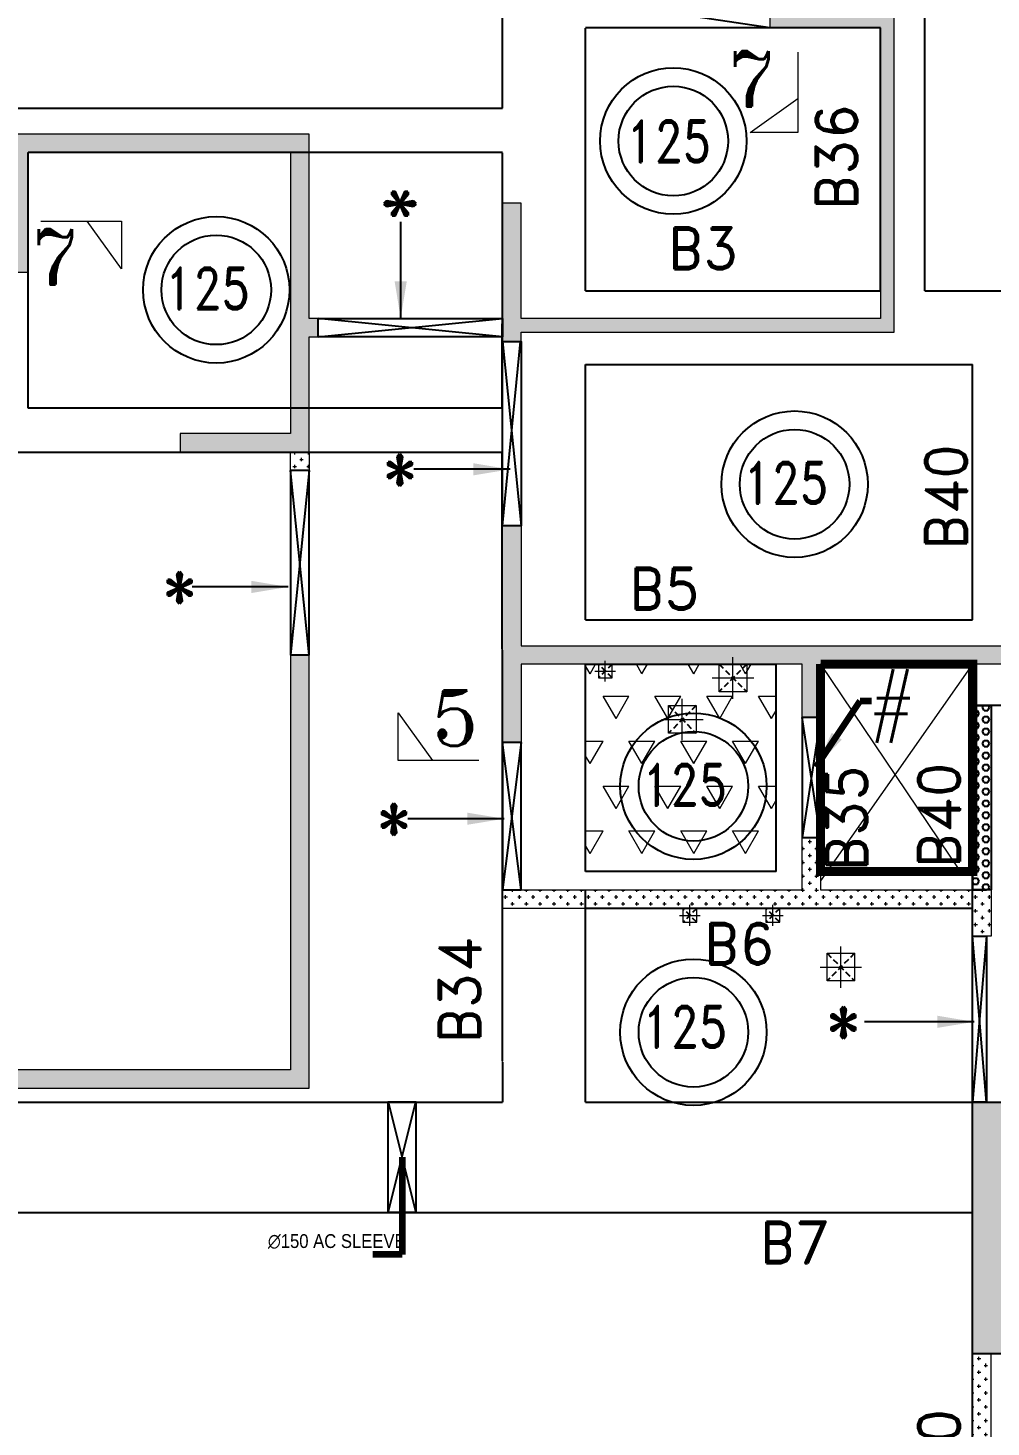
# Model space of a CAD drawing. Header units: millimetres. Extents: x 2061841 to 105821645, y -77612 to 48520811.
# Drawn here: x 2440731 to 2445955, y 28363 to 35950 of the extents above; entities that cross this region are included whole.
import ezdxf

# ---------------------------------------------------------------- set-up
doc = ezdxf.new("R2010")
doc.units = ezdxf.units.MM
doc.header["$LTSCALE"] = 10
doc.header["$MEASUREMENT"] = 0
doc.linetypes.add('$0$HIDDEN', pattern=[0.375, 0.25, -0.125])
doc.linetypes.add('HIDDEN2', pattern=[4.762499999999999, 3.175, -1.5875])
for name, color, linetype, lineweight in [('0-PL-DP CUTOUT', 32, 'Continuous', 9), ('s-opening text', 4, 'Continuous', 9), ('SEC-LINE', 1, 'Continuous', 15), ('vin nonstrwall', 3, 'Continuous', 9), ('VIN SUNK HATCH', 8, 'Continuous', 0), ('VIN_COLUMN HATCH', 33, 'Continuous', 20), ('VIN_CUT OUT', 6, 'Continuous', 9)]:
    doc.layers.add(name, color=color, linetype=linetype, lineweight=lineweight)
for name, color, linetype in [('A-Comments', 30, 'Continuous'), ('A-FLOR-HIDN', 8, 'HIDDEN2'), ('A-HATCH', 8, 'Continuous'), ('BEAM NO', 2, 'Continuous'), ('S-OPENING', 6, 'Continuous'), ('SLEEVE 150 NEW', 51, 'Continuous'), ('UPSTAND RCC', 171, 'Continuous'), ('VIN_BEAM', 4, 'Continuous'), ('VIN_COLUMN', 1, 'Continuous'), ('VIN_SLAB THK', 2, 'Continuous')]:
    doc.layers.add(name, color=color, linetype=linetype)
doc.styles.add('200', font='romand.shx', dxfattribs={"width": 0.8, "height": 225})
doc.styles.add('KCP', font='', dxfattribs={"width": 0.9, "height": 200})
doc.styles.add('MAH', font='romand.shx', dxfattribs={"height": 210})
doc.styles.add('RT', font='romant.shx', dxfattribs={"height": 250})
doc.styles.add('ST', font='romand.shx', dxfattribs={"height": 4})
doc.styles.add('WD-50', font='ARIALN.TTF', dxfattribs={"height": 150})
doc.styles.get('KCP').set_extended_font_data('Bahnschrift')
doc.dimstyles.new('GR1', dxfattribs={"dimtxt": 225, "dimasz": 125, "dimexe": 125, "dimexo": 100, "dimgap": 50, "dimtad": 1, "dimdec": 0, "dimzin": 3, "dimdsep": 46, "dimtxsty": '200', "dimblk1": 'OBLIQUE', "dimblk2": 'OBLIQUE', "dimsah": 1, "dimcen": 0.0625, "dimdle": 125, "dimclrd": 3, "dimclre": 3, "dimclrt": 2, "dimadec": 0, "dimazin": 0, "dimtfac": 1, "dimtdec": 0, "dimtix": 1, "dimtmove": 0, "dimatfit": 3, "dimfxl": 1, "dimtolj": 1, "dimtzin": 0, "dimarcsym": 0})
doc.dimstyles.new('wd-50', dxfattribs={"dimtxt": 90, "dimasz": 50, "dimexe": 35, "dimexo": 50, "dimgap": 25, "dimtad": 1, "dimrnd": 5, "dimzin": 12, "dimdsep": 46, "dimtxsty": 'WD-50', "dimblk": 'ARCHTICK', "dimblk2": 'ARCHTICK', "dimcen": 50, "dimdle": 35, "dimclrd": 5, "dimclre": 5, "dimclrt": 4, "dimadec": 0, "dimazin": 0, "dimtfac": 1, "dimtmove": 1, "dimatfit": 2, "dimfxl": 1, "dimtolj": 1, "dimtzin": 12, "dimlwd": -1, "dimlwe": -1, "dimarcsym": 0})
pattern_1 = [(0, (-24131.92047447385, 22922.31121649784), (37.5, 37.5), [18.75, -56.25]), (90, (-24122.54547447385, 22912.93621649784), (-37.49999999999999, 37.5), [18.75, -56.25])]
pattern_2 = [(0, (0, 0), (37.5, 37.5), [18.75, -56.25]), (90, (9.375, -9.375), (-37.49999999999999, 37.5), [18.75, -56.25])]

# ---------------------------------------------------------------- blocks, each defined once
blk = doc.blocks.new('_Oblique')
at = {"color": 0, "linetype": 'ByBlock', "lineweight": -2}
blk.add_line((-0.5, -0.5), (0.5, 0.5), dxfattribs=at)
blk = doc.blocks.new('A$C21A8152F')
at = {"layer": 'SEC-LINE'}
for p, q in [((512.9126129375945, 310.8288595213089), (292.4536703438448, 2.736486093723214)), ((512.9126129377108, 2.736486093723215), (512.9126129375945, 310.8288595213089)), ((-6.702640956216783, 2.736486093723215), (512.9126129377108, 2.736486093723215))]:
    blk.add_line(p, q, dxfattribs=at)
blk = doc.blocks.new('_ArchTick')
at = {"color": 0, "linetype": 'ByBlock', "const_width": 0.15}
blk.add_lwpolyline([(-0.5, -0.5), (0.5, 0.5)], dxfattribs=at)

msp = doc.modelspace()

# ---------------------------------------------------------------- hatches: boundary and pattern name
at = {"layer": 'A-Comments'}
h = msp.add_hatch(dxfattribs=at)
h.set_pattern_fill('HONEY', color=81, scale=200)
h.set_pattern_definition([(0, (-117649.4203747055, -156143.8879606228), (37.5, 21.65063509461097), [25, -50]), (120, (-117649.4203747055, -156143.8879606228), (-37.49999999999999, 21.65063509461097), [24.99999999999994, -49.99999999999989]), (59.99999999999999, (-117649.4203747055, -156143.8879606228), (8.326672684688674e-15, 43.30127018922194), [-50, 25])])
edge = h.paths.add_edge_path()
edge.add_line((2449110.496854141, 38975.27463273155), (2449010.496854141, 38975.27463273155))
edge.add_line((2449010.496854141, 38975.27463273155), (2449010.496854141, 40275.27522465634))
edge.add_arc((2448610.496927606, 40275.27456347069), 399.9999265350124, 9.470788566565654e-05, 90.00000984348037)
edge.add_line((2448610.496858886, 40675.27449000569), (2437455.498763062, 40675.27462077645))
edge.add_arc((2437455.498763648, 39775.27462136269), 899.9999994137614, 90.00000003732296, 180.0000000373193)
edge.add_line((2436555.498764235, 39775.27462077645), (2436555.49876424, 22925.27463272951))
edge.add_line((2436555.49876424, 22925.27463272951), (2436455.49876424, 22925.27463272948))
edge.add_line((2436455.49876424, 22925.27463272948), (2436455.498764235, 39775.27462077645))
edge.add_arc((2437455.498764235, 39775.27462077641), 1000.000000000044, 90.00000000000739, 180.0000000000025, ccw=False)
edge.add_line((2437455.498764235, 40775.27462077645), (2448610.496860072, 40775.27449000561))
edge.add_arc((2448610.496854141, 40275.27449000562), 499.9999999999789, 8.418475960070282e-05, 89.99999932039623, ccw=False)
edge.add_line((2449110.496854141, 40275.27522465634), (2449110.496854141, 38975.27463273155))
h = msp.add_hatch(dxfattribs=at)
h.set_pattern_fill('HONEY', color=81, scale=200)
h.set_pattern_definition([(0, (-117649.4203747055, -156143.8879606228), (37.5, 21.65063509461097), [25, -50]), (120, (-117649.4203747055, -156143.8879606228), (-37.49999999999999, 21.65063509461097), [24.99999999999993, -49.99999999999986]), (59.99999999999999, (-117649.4203747055, -156143.8879606228), (8.326672684688674e-15, 43.30127018922194), [-50, 25])])
edge = h.paths.add_edge_path()
edge.add_line((2449110.496854141, 38975.27463273155), (2449010.496854141, 38975.27463273155))
edge.add_line((2449010.496854141, 38975.27463273155), (2449010.496854141, 40275.27522465634))
edge.add_arc((2448610.496927606, 40275.27456347069), 399.9999265350124, 9.470788566565654e-05, 90.00000984348037)
edge.add_line((2448610.496858886, 40675.27449000569), (2437455.498763062, 40675.27462077645))
edge.add_arc((2437455.498763648, 39775.27462136269), 899.9999994137614, 90.00000003732296, 180.0000000373193)
edge.add_line((2436555.498764235, 39775.27462077645), (2436555.49876424, 22925.27463272951))
edge.add_line((2436555.49876424, 22925.27463272951), (2436455.49876424, 22925.27463272948))
edge.add_line((2436455.49876424, 22925.27463272948), (2436455.498764235, 39775.27462077645))
edge.add_arc((2437455.498764235, 39775.27462077641), 1000.000000000044, 90.00000000000739, 180.0000000000025, ccw=False)
edge.add_line((2437455.498764235, 40775.27462077645), (2448610.496860072, 40775.27449000561))
edge.add_arc((2448610.496854141, 40275.27449000562), 499.9999999999789, 8.418475960070282e-05, 89.99999932039623, ccw=False)
edge.add_line((2449110.496854141, 40275.27522465634), (2449110.496854141, 38975.27463273155))
at = {"layer": 'UPSTAND RCC'}
h = msp.add_hatch(dxfattribs=at)
h.set_pattern_fill('HEX', color=256, scale=150)
h.set_pattern_definition([(0, (0, 0), (0, 32.47595264191645), [18.75, -37.5]), (120, (0, 0), (-28.125, -16.23797632095822), [18.75, -37.5]), (59.99999999999999, (18.75, 0), (-28.125, 16.23797632095823), [18.75, -37.5])])
h.paths.add_polyline_path([(2445855.453230356, 32275.31064006441), (2445955.414860077, 32275.31064006441), (2445955.414860077, 31275.31063853651), (2445855.453230356, 31275.31063853651), (2445855.453230356, 32275.31064006441)])
at = {"layer": 'vin nonstrwall'}
h = msp.add_hatch(dxfattribs=at)
h.set_pattern_fill('CROSS', color=256, scale=150)
h.set_pattern_definition(pattern_1)
h.paths.add_polyline_path([(2443305.453229921, 34250.31064006441), (2443405.453229921, 34250.31064006441), (2443405.496854142, 34300.27463273519), (2445430.496854142, 34300.27463273161), (2445430.496854142, 38975.27470379997), (2444080.453229921, 38975.27463273161), (2444080.453229921, 38875.2746327307), (2445355.496854142, 38875.27463273071), (2445355.496854142, 36025.27463273161), (2444755.496854142, 36025.27463273158), (2444755.496854142, 35950.27463273161), (2445355.496854142, 35950.27463273161), (2445355.496854142, 34375.27463273161), (2443405.496854142, 34375.27463273161), (2443405.496854142, 35000.27463273161), (2443305.496854142, 35000.27463273161)])
h = msp.add_hatch(dxfattribs=at)
h.set_pattern_fill('CROSS', color=256, scale=150)
h.set_pattern_definition(pattern_1)
h.paths.add_polyline_path([(2442255.496854142, 35375.2746327307), (2438255.496854142, 35375.2746327307), (2438255.496854142, 34840.2746327307), (2438355.496854142, 34840.2746327307), (2438355.496854142, 35275.2746327307), (2440630.496854142, 35275.2746327307), (2440630.453328738, 34625.31025523209), (2440730.453335769, 34625.31025523209), (2440730.496867107, 35275.2746327307), (2442155.496854142, 35275.2746327307), (2442155.496854142, 33750.2746327307), (2441555.496854142, 33750.2746327307), (2441555.496854142, 33650.2746327307), (2442255.496854142, 33650.2746327307), (2442255.492914454, 34275.27463273161), (2442305.492914454, 34275.27463273161), (2442305.492914454, 34375.27463273161), (2442255.492914454, 34375.27463273161)])
h = msp.add_hatch(dxfattribs=at)
h.set_pattern_fill('CROSS', color=256, scale=150)
h.set_pattern_definition(pattern_1)
h.paths.add_polyline_path([(2442155.453229921, 33650.31064006444), (2442255.453229921, 33650.31064006444), (2442255.453229921, 33550.31064006444), (2442155.453229921, 33550.31064006444), (2442155.453229921, 33650.31064006444)])
h = msp.add_hatch(dxfattribs=at)
h.set_pattern_fill('CROSS', color=256, scale=150)
h.set_pattern_definition([(0, (-3646.261218469124, 480.2358689814282), (37.5, 37.5), [18.75, -56.25]), (90, (-3636.886218469124, 470.8608689814282), (-37.49999999999999, 37.5), [18.75, -56.25])])
h.paths.add_polyline_path([(2449010.496854142, 32600.2746327307), (2449010.496854142, 33225.31064006444), (2449110.496854142, 33225.31064006444), (2449110.496854142, 32500.2746327307), (2447200.552383515, 32500.31064006442), (2447200.559635693, 32500.33427431633), (2447100.559635693, 32500.33427431633), (2447100.556323202, 32500.2746327307), (2445030.496636874, 32500.27463269927), (2445030.496854142, 32210.2746327307), (2444930.496854142, 32210.2746327307), (2444930.496854142, 32500.2746327307), (2443405.496854142, 32500.2746327307), (2443405.496854142, 32075.2746327307), (2443305.496854142, 32075.2746327307), (2443305.453229921, 33250.31064006441), (2443405.453229921, 33250.31064006441), (2443405.496854142, 32600.2746327307), (2446410.496854142, 32600.2746323436), (2446410.453146365, 33250.31013530788), (2446510.453146365, 33250.31013530788), (2446510.492914454, 32600.2746327307)])
h = msp.add_hatch(dxfattribs=at)
h.set_pattern_fill('CROSS', color=256, scale=150)
h.set_pattern_definition(pattern_1)
h.paths.add_polyline_path([(2442155.453229921, 32550.31064006444), (2442155.496854142, 30300.2746327307), (2439005.496854142, 30300.27463273161), (2439005.496854142, 30200.2746327307), (2442255.496854142, 30200.27463272843), (2442255.453229921, 32550.31064006444)])
h = msp.add_hatch(dxfattribs=at)
h.set_pattern_fill('CROSS', color=256, scale=150)
h.set_pattern_definition(pattern_2)
h.paths.add_polyline_path([(2443305.496854142, 31275.2746327307), (2444930.496854142, 31275.2746327307), (2444930.496854142, 31560.2746327307), (2445030.496854142, 31560.2746327307), (2445030.496854142, 31275.27381824845), (2445955.453229921, 31275.2746327307), (2445955.453229921, 31025.27463273161), (2445855.496854142, 31025.27463273161), (2445855.496854142, 31175.2746327307), (2443305.496854142, 31175.2746327307), (2443305.496854142, 31275.2746327307)])
h = msp.add_hatch(dxfattribs=at)
h.set_pattern_fill('CROSS', color=256, scale=150)
h.set_pattern_definition(pattern_2)
edge = h.paths.add_edge_path()
edge.add_line((2445855.500793829, 31125.31083577287), (2445955.453229921, 31125.31083577287))
edge.add_line((2445955.453229921, 31125.31083577287), (2445955.453229921, 31275.2746327307))
edge.add_line((2445955.453229921, 31275.2746327307), (2445855.500793829, 31275.27456485748))
edge.add_line((2445855.475745418, 31275.27456483481), (2445855.477977899, 31175.27463273059))
edge.add_line((2445855.477977899, 31175.27463273059), (2445855.479093333, 31125.31083577287))
h = msp.add_hatch(dxfattribs=at)
h.set_pattern_fill('CROSS', color=256, scale=150)
h.set_pattern_definition(pattern_1)
h.paths.add_polyline_path([(2445855.496854142, 27200.27463273161), (2445955.496854142, 27200.31064001046), (2445955.496854142, 28760.27463273161), (2445855.496854142, 28760.27463273161)])
at = {"layer": 'VIN SUNK HATCH'}
h = msp.add_hatch(dxfattribs=at)
h.set_pattern_fill('EARTH', color=8, scale=1500)
h.set_pattern_definition([(0, (-3646.261218469124, 480.2358689814282), (375, 375), [375, -375]), (0, (-3646.261218469124, 620.8608689814282), (375, 375), [375, -375]), (0, (-3646.261218469124, 761.4858689814282), (375, 375), [375, -375]), (90, (-3599.386218469124, 808.3608689814282), (-374.9999999999999, 375), [375, -375]), (90, (-3458.761218469124, 808.3608689814282), (-374.9999999999999, 375), [375, -375]), (90, (-3318.136218469124, 808.3608689814282), (-374.9999999999999, 375), [375, -375])])
edge = h.paths.add_edge_path()
edge.add_line((2436655.496854141, 39775.27463273161), (2436670.497401247, 33650.31126222854))
edge.add_line((2436670.497401247, 33650.31126222854), (2437580.501238826, 33650.31126222854))
edge.add_line((2437580.501238826, 33650.31126222854), (2437555.620555511, 33800.31126222853))
edge.add_line((2437555.620555511, 33800.31126222853), (2437555.620555511, 35225.31126222854))
edge.add_line((2437555.620555511, 35225.31126222854), (2437580.501238826, 35375.31126222854))
edge.add_line((2437580.501238826, 35375.31126222854), (2438280.501238826, 35375.31126222854))
edge.add_line((2438280.501238826, 35375.31126222854), (2438280.501238826, 35775.15768654041))
edge.add_line((2438280.501238826, 35775.15768654041), (2438280.376859884, 35772.15717767973))
edge.add_line((2438280.376859884, 35772.15717767973), (2438280.377956366, 37575.31126222863))
edge.add_line((2438280.377956366, 37575.31126222863), (2438280.501238826, 37575.31126222863))
edge.add_line((2438280.501238826, 37575.31126222863), (2438280.501238826, 38975.31126222854))
edge.add_line((2438280.501238826, 38975.31126222854), (2440905.501238971, 38975.31126222854))
edge.add_line((2440905.501238971, 38975.31126222854), (2443405.500144606, 38975.32892210534))
edge.add_line((2443405.500144606, 38975.32892210534), (2443405.500144606, 39225.32923318538))
edge.add_line((2443405.500144606, 39225.32923318538), (2444696.738781531, 39225.31157330859))
edge.add_line((2444696.738781531, 39225.31157330859), (2445136.238781531, 39225.31064006517))
edge.add_line((2445136.238781531, 39225.31064006517), (2445355.500589611, 39225.31126222854))
edge.add_line((2445355.500589611, 39225.31126222854), (2445355.497299138, 38975.31126222831))
edge.add_line((2445355.497299138, 38975.31126222831), (2445380.501238826, 38975.31126222854))
edge.add_line((2445380.501238826, 38975.31126222854), (2447930.526487421, 38975.31126222857))
edge.add_line((2447930.526487421, 38975.31126222857), (2448910.496854141, 38975.27463273161))
edge.add_line((2448910.496854141, 38975.27463273161), (2448910.496854141, 40275.27463273159))
edge.add_arc((2448610.496854142, 40275.27463273241), 299.9999999990687, 359.9999999998444, 450.0000000001779)
edge.add_line((2448610.496854141, 40575.27463273161), (2437409.019998082, 40573.92343029589))
edge.add_arc((2437454.655938126, 39776.06803488883), 799.1594778289738, 93.2736519097842, 180.0568830174656)
edge = h.paths.add_edge_path(flags=16)
edge.add_arc((2442968.586012522, 39899.44398297924), 447.1409517698921, 0, 180, ccw=False)
edge.add_arc((2442968.586012522, 39899.44398297924), 447.1409517698921, 180, 360, ccw=False)
edge = h.paths.add_edge_path(flags=0)
edge.add_arc((2442968.586012522, 39899.44398297924), 347.1409517698921, 0, 180, ccw=False)
edge.add_arc((2442968.586012522, 39899.44398297924), 347.1409517698921, 180, 360, ccw=False)
h.paths.add_polyline_path([(2437480.120608942, 34235.63712556341), (2437518.659358221, 34235.63712556341), (2437518.659358221, 34835.63712556341), (2437480.120608942, 34835.63712556341)], flags=16)
h.paths.add_polyline_path([(2437405.807675375, 37054.56852154082), (2437634.379103946, 37054.56852154082), (2437634.379103946, 37311.71137868369), (2437405.807675375, 37311.71137868369)], flags=16)
h.paths.add_polyline_path([(2445657.824453325, 39839.05330565528), (2445657.824453325, 39610.48187708382)], flags=16)
h.paths.add_polyline_path([(2441636.591121399, 39839.05330565291), (2441636.591121399, 39610.48187708145), (2441684.468712863, 39610.48187708145), (2441684.468712863, 39839.05330565291)], flags=16)
h.paths.add_polyline_path([(2442610.957306487, 39703.01202175471), (2443378.814449344, 39703.01202175471), (2443378.814449344, 40078.01202175471), (2442610.957306487, 40078.01202175471)], flags=16)
h = msp.add_hatch(dxfattribs=at)
h.set_pattern_fill('TRIANG', color=8, scale=750)
h.set_pattern_definition([(59.99999999999999, (1672873.736111776, -43545.71164178586), (-140.6249997277446, 243.5696446571867), [140.625, -140.625]), (120, (1672873.736111776, -43545.71164178586), (-281.2499997277446, 1.571867427885287e-07), [140.6249999999989, -140.6249999999989]), (0, (1672803.423611776, -43423.92681953585), (140.625, 243.5696445), [140.625, -140.625])])
h.paths.add_polyline_path([(2444790.500188673, 31375.27463272911), (2443755.962996228, 31375.27463273074), (2443755.962952169, 32500.2746327307), (2444790.500144614, 32500.31126222854)])
at = {"layer": 'VIN_COLUMN HATCH'}
h = msp.add_hatch(color=256, dxfattribs=at)
h.dxf.hatch_style = 1
h.paths.add_polyline_path([(2445855.496854141, 30125.27463273161), (2446355.496854141, 30125.27463273161), (2446355.496854141, 28760.27463273162), (2445855.496854141, 28760.27463273162)])

# ---------------------------------------------------------------- linework, layer by layer
at = {"layer": '0-PL-DP CUTOUT', "color": 32, "ltscale": 15, "extrusion": (2.01815504827594e-08, 8.4118303714588e-09, 0.9999999999999999)}
for p, q in [((2443862.442773581, 32406.49078707353, -643584.2976910486), (2443862.442773581, 32518.99078707353, -643584.2976919949)), ((2443806.192773581, 32462.74078707353, -643584.2976903865), (2443918.692773581, 32462.74078707353, -643584.297692657)), ((2444321.563892973, 31081.48897741045, -643584.297690118), (2444321.563892973, 31193.98897741045, -643584.2976910643)), ((2444771.563892948, 31081.48897737826, -643584.297690118), (2444771.563892948, 31193.98897737826, -643584.2976910643)), ((2444265.313892975, 31137.73897741053, -643584.297689456), (2444377.813892975, 31137.73897741053, -643584.2976917265)), ((2444715.313892948, 31137.73897737826, -643584.2976894559), (2444827.813892948, 31137.73897737826, -643584.2976917264))]:
    msp.add_line(p, q, dxfattribs=at)
at = {"layer": '0-PL-DP CUTOUT', "color": 32, "ltscale": 15, "extrusion": (8.411830371458793e-09, 2.01815504827594e-08, 0.9999999999999999)}
for p, q in [((2444555.500298969, 32312.73897741051, -643584.2976883206), (2444555.500298969, 32537.73897741051, -643584.2976928615)), ((2444443.000298969, 32425.23897741051, -643584.2976896447), (2444668.000298969, 32425.23897741051, -643584.2976915374)), ((2444280.498329124, 32087.73897741057, -643584.2976890475), (2444280.498329124, 32312.73897741057, -643584.2976935884)), ((2444167.998329124, 32200.23897741057, -643584.2976903716), (2444392.998329124, 32200.23897741057, -643584.2976922643)), ((2445140.555721893, 30744.59880630599, -643584.2963755301), (2445140.555721893, 30969.59880630599, -643584.296380071)), ((2445028.055721893, 30857.09880630599, -643584.2963768542), (2445253.055721893, 30857.09880630599, -643584.2963787469))]:
    msp.add_line(p, q, dxfattribs=at)
at = {"layer": '0-PL-DP CUTOUT', "color": 32, "extrusion": (2.01815504827594e-08, 8.4118303714588e-09, 0.9999999999999999)}
for points, elevation in [([(2443899.95576211, 32500.24620079513), (2443824.95576211, 32500.24620079513), (2443824.95576211, 32425.24620079513), (2443899.95576211, 32425.24620079513)], -643584.2480975173), ([(2444359.076881503, 31175.24439113205), (2444284.076881503, 31175.24439113205), (2444284.076881503, 31100.24439113205), (2444359.076881503, 31100.24439113205)], -643584.2480984665), ([(2444809.076881479, 31175.24439109986), (2444734.076881479, 31175.24439109986), (2444734.076881479, 31100.24439109986), (2444809.076881479, 31100.24439109986)], -643584.2480893849)]:
    msp.add_lwpolyline(points, close=True, dxfattribs=dict(at, elevation=elevation))
at = {"layer": '0-PL-DP CUTOUT', "color": 32, "extrusion": (8.411830371458793e-09, 2.01815504827594e-08, 0.9999999999999999)}
for points, elevation in [([(2444630.50571269, 32500.25196593915), (2444630.50571269, 32350.25196593915), (2444480.50571269, 32350.25196593915), (2444480.50571269, 32500.25196593915)], -643584.2764730132), ([(2444355.503742846, 32275.2519659392), (2444355.503742846, 32125.2519659392), (2444205.503742846, 32125.2519659392), (2444205.503742846, 32275.2519659392)], -643584.2764805942), ([(2445215.561135615, 30932.1117948346), (2445215.561135615, 30782.1117948346), (2445065.561135615, 30782.1117948346), (2445065.561135615, 30932.1117948346)], -643584.2751869487)]:
    msp.add_lwpolyline(points, close=True, dxfattribs=dict(at, elevation=elevation))
at = {"layer": 'A-FLOR-HIDN', "color": 32, "extrusion": (2.01815504827594e-08, 8.4118303714588e-09, 0.9999999999999999)}
for p, q in [((2443899.942773581, 32500.24078707353, -643584.297692594), (2443824.942773581, 32425.24078707353, -643584.2976904495)), ((2443899.942773581, 32425.24078707353, -643584.2976919631), (2443824.942773581, 32500.24078707353, -643584.2976910804)), ((2444359.063892973, 31175.23897741045, -643584.2976916634), (2444284.063892973, 31100.23897741045, -643584.2976895189)), ((2444359.063892973, 31100.23897741045, -643584.2976910324), (2444284.063892973, 31175.23897741045, -643584.2976901497)), ((2444809.063892948, 31175.23897737826, -643584.2976916634), (2444734.063892948, 31100.23897737826, -643584.2976895189)), ((2444809.063892948, 31100.23897737826, -643584.2976910324), (2444734.063892948, 31175.23897737826, -643584.2976901497))]:
    msp.add_line(p, q, dxfattribs=at)
at = {"layer": 'A-FLOR-HIDN', "color": 32, "extrusion": (8.411830371458793e-09, 2.01815504827594e-08, 0.9999999999999999)}
for p, q in [((2444630.500298969, 32500.23897741051, -643584.2976927356), (2444480.500298969, 32350.23897741051, -643584.2976884466)), ((2444480.500298969, 32500.23897741051, -643584.2976914739), (2444630.500298969, 32350.23897741051, -643584.2976897084)), ((2444355.498329124, 32275.23897741057, -643584.2976934625), (2444205.498329124, 32125.23897741057, -643584.2976891735)), ((2444205.498329124, 32275.23897741057, -643584.2976922008), (2444355.498329124, 32125.23897741057, -643584.2976904353)), ((2445215.555721893, 30932.09880630599, -643584.296379945), (2445065.555721893, 30782.09880630599, -643584.296375656)), ((2445065.555721893, 30932.09880630599, -643584.2963786833), (2445215.555721893, 30782.09880630599, -643584.2963769179))]:
    msp.add_line(p, q, dxfattribs=at)
at = {"layer": 'A-HATCH', "const_width": 50, "elevation": -643584.2963778005}
msp.add_lwpolyline([(2445030.525907577, 32500.27463269927), (2445855.447795131, 32500.2746327118), (2445855.447795131, 31375.27463273056), (2445030.500144617, 31375.34719366259), (2445030.496636874, 32500.27463269927)], dxfattribs=at)
at = {"layer": 'S-OPENING'}
for p, q in [((2444755.492914472, 35950.2746327166, -643584.2963778005), (2444255.496854142, 36025.27463273161, -643584.2963778005)), ((2443305.492914454, 34275.27463273161, -643584.2963778005), (2442305.492914454, 34375.27463273161, -643584.2963778005)), ((2442305.492914454, 34275.27463273161, -643584.2963778005), (2443305.492914454, 34375.27463273161, -643584.2963778005)), ((2443305.453229921, 34250.31064006441, -643584.2980717967), (2443405.458554571, 33250.31021360886, -643584.2963778005)), ((2443305.458554571, 33250.31021360886, -643584.2963778005), (2443403.01420553, 34250.31064006441, -643584.2980717967)), ((2442255.496854142, 32550.31064006444, -643584.2963778005), (2442155.496854142, 33550.31064006444, -643584.2963778005)), ((2442255.496854142, 33550.31064006444, -643584.2963778005), (2442155.496854142, 32550.31064006444, -643584.2963778005)), ((2445030.496854124, 31560.27463279399, -643584.2963778005), (2444930.496854142, 32210.2746327307, -643584.2963778005)), ((2445030.496854142, 32210.2746327307, -643584.2963778005), (2444930.496854142, 31560.27463279399, -643584.2963778005)), ((2443405.496854973, 31275.2746327307, -643584.2963778005), (2443305.496854142, 32075.2746327307, -643584.2963778005)), ((2443405.496854973, 32075.2746327307, -643584.2963778005), (2443305.496854142, 31275.2746327307, -643584.2963778005)), ((2445930.500793829, 30125.27463273161, -643584.2963778005), (2445855.496854142, 31025.27463273162, -643584.2963778005)), ((2445930.500793829, 31025.27463273161, -643584.2963778005), (2445855.496854142, 30125.27463273161, -643584.2963778005))]:
    msp.add_line(p, q, dxfattribs=at)
at = {"layer": 'S-OPENING', "elevation": -643584.2963778005}
for points in [[(2442305.492914454, 34375.27463273161), (2443305.492914454, 34375.27463273161), (2443305.492914454, 34275.27463273161), (2442305.492914454, 34275.27463273161)], [(2443305.453229921, 34250.31064006441), (2443405.453229921, 34250.31064006441), (2443405.458554571, 33250.31021360886), (2443305.458554571, 33250.31021360886)], [(2442255.496854142, 33550.31064006444), (2442155.496854142, 33550.31064006444), (2442155.496854142, 32550.31064006444), (2442255.496854142, 32550.31064006444)], [(2445030.496854133, 32210.28697345046), (2444930.496854142, 32210.28697345046), (2444930.496854142, 31560.27463279399), (2445030.496854133, 31560.27463279399)], [(2443405.496854973, 32075.2746327307), (2443305.496854142, 32075.2746327307), (2443305.496854142, 31275.2746327307), (2443405.496854973, 31275.2746327307)], [(2445855.496854142, 31025.27463273161), (2445930.500793829, 31025.27463273161), (2445930.500793829, 30125.27463273161), (2445855.496854142, 30125.27463273161)]]:
    msp.add_lwpolyline(points, close=True, dxfattribs=at)
at = {"layer": 'SLEEVE 150 NEW'}
for p, q in [((2442684.908685514, 29527.09994904195, -643584.2959806575), (2442834.91083028, 30126.15029319849, -643584.2961237099)), ((2442684.91083028, 30126.15029319849, -643584.2961237099), (2442834.908685514, 29527.09994904195, -643584.2959806575))]:
    msp.add_line(p, q, dxfattribs=at)
at = {"layer": 'SLEEVE 150 NEW', "elevation": -643584.2959803466}
msp.add_lwpolyline([(2442834.908685514, 29527.09994904195), (2442684.908685514, 29527.09994904195), (2442684.91083028, 30126.15029319849), (2442834.91083028, 30126.15029319849)], close=True, dxfattribs=at)
at = {"layer": 'UPSTAND RCC'}
msp.add_line((2445855.500793829, 31275.31060612737, -643584.2965683927), (2445930.500793829, 31275.31067400151, -643584.2961872085), dxfattribs=at)
at = {"layer": 'UPSTAND RCC', "elevation": -643584.2963778005}
msp.add_lwpolyline([(2445855.460305542, 32275.27463273161), (2445955.421935263, 32275.27463273161), (2445955.414860077, 31275.31063853651), (2445855.453230356, 31275.31063853651)], close=True, dxfattribs=at)
msp.add_lwpolyline([(2447075.500793829, 32275.27463273161), (2445855.500793829, 32275.27463273161), (2445855.500793829, 31275.27463273161)], dxfattribs=at)
at = {"layer": 'vin nonstrwall', "elevation": -643584.2963778005}
for points in [[(2443305.453229921, 34250.31064006441), (2443405.453229921, 34250.31064006441), (2443405.496854142, 34300.27463273519), (2445430.496854142, 34300.27463273161), (2445430.496854142, 38975.27470379997), (2444080.453229921, 38975.27463273161), (2444080.453229921, 38875.2746327307), (2445355.496854142, 38875.27463273071), (2445355.496854142, 36025.27463273161), (2444755.496854142, 36025.27463273158), (2444755.496854142, 35950.27463273161), (2445355.496854142, 35950.27463273161), (2445355.496854142, 34375.27463273161), (2443405.496854142, 34375.27463273161), (2443405.496854142, 35000.27463273161), (2443305.496854142, 35000.27463273161)], [(2442155.453229921, 33650.31064006444), (2442255.453229921, 33650.31064006444), (2442255.453229921, 33550.31064006444), (2442155.453229921, 33550.31064006444)], [(2449010.496854142, 32600.2746327307), (2449010.496854142, 33225.31064006444), (2449110.496854142, 33225.31064006444), (2449110.496854142, 32500.2746327307), (2447175.494270585, 32500.29263639847), (2447175.501522865, 32500.32541079711), (2447100.559635794, 32500.34341446306), (2447100.556323202, 32500.2746327307), (2445030.496636874, 32500.27463269927), (2445030.496854142, 32210.2746327307), (2444930.496854142, 32210.2746327307), (2444930.496854142, 32500.2746327307), (2443405.496854142, 32500.2746327307), (2443405.496854142, 32075.2746327307), (2443305.496854142, 32075.2746327307), (2443305.502178792, 33250.31021360886), (2443405.502178792, 33250.31021360886), (2443405.496854142, 32600.2746327307), (2446410.496854142, 32600.2746323436), (2446410.497328474, 33250.31013558744), (2446510.497328474, 33250.31013558744), (2446510.492914454, 32600.2746327307)], [(2443305.496854142, 31175.2746327307), (2443305.496854142, 31275.2746327307), (2444930.496854142, 31275.2746327307), (2444930.496854142, 31560.2746327307), (2445030.496854142, 31560.2746327307), (2445030.496854142, 31275.27381824845), (2445955.453229921, 31275.31064006398), (2445955.453229921, 31025.31064006489), (2445855.496854142, 31025.27463273161), (2445855.496854142, 31175.2746327307), (2443305.496854142, 31175.2746327307)], [(2445855.496854142, 27200.27463273161), (2445955.496854142, 27200.31064001046), (2445955.496854142, 28760.27463273161), (2445855.496854142, 28760.27463273161)]]:
    msp.add_lwpolyline(points, close=True, dxfattribs=at)
for points in [[(2442255.496854142, 35375.2746327307), (2438255.496854142, 35375.2746327307), (2438255.496854142, 34840.2746327307), (2438355.496854142, 34840.2746327307), (2438355.496854142, 35275.2746327307), (2440630.496854142, 35275.2746327307), (2440630.496701666, 34625.31006948489), (2440730.496708698, 34625.31006948489), (2440730.496867107, 35275.2746327307), (2442155.496854142, 35275.2746327307), (2442155.496854142, 33750.2746327307), (2441555.496854142, 33750.2746327307), (2441555.496854142, 33650.2746327307), (2442255.496854142, 33650.2746327307), (2442255.492914454, 34275.27463273161), (2442305.492914454, 34275.27463273161), (2442305.492914454, 34375.27463273161), (2442255.492914454, 34375.27463273161), (2442255.496854142, 35375.2746327307)], [(2442155.496854142, 32650.2746327307), (2442155.496854142, 30300.2746327307), (2439005.496854142, 30300.27463273161), (2439005.496854142, 30200.2746327307), (2442255.496854142, 30200.27463272843), (2442255.453229921, 32550.31064006444), (2442155.453229921, 32550.31064006444)]]:
    msp.add_lwpolyline(points, dxfattribs=at)
at = {"layer": 'VIN_BEAM', "linetype": '$0$HIDDEN'}
for p, q in [((2443305.597286528, 35515.27463285029, -643584.2959966164), (2443305.500793829, 38375.3132041737, -643584.2963778005)), ((2445595.471465593, 34525.31134440624, -643584.2959966164), (2445595.50079383, 38375.3132041737, -643584.2963386811)), ((2443755.465897808, 34525.31135583823, -643584.2959966164), (2443755.421094717, 35950.27463273158, -643584.2959966164)), ((2445355.675078576, 35950.27463273158, -643584.2959966164), (2443755.421094717, 35950.27463273158, -643584.2959966164)), ((2438855.50079383, 35515.3132041737, -643584.2952160741), (2443305.597286528, 35515.27463285029, -643584.2948348899)), ((2443305.903542729, 35275.27463285029, -643584.2948348899), (2440730.496867107, 35275.27463285029, -643584.2948348899)), ((2440730.508061473, 35275.27463273071, -643584.2970787196), (2440730.507924276, 33890.3467431249, -643584.2962180295)), ((2443303.206898945, 33890.34653685614, -643584.2959966164), (2443305.903542728, 35275.27463285029, -643584.2959966164)), ((2443755.465897808, 34525.31135583823, -643584.2959966164), (2445355.893686598, 34525.31135584614, -643584.2959966164)), ((2445595.471465593, 34525.31134440624, -643584.2959966164), (2446480.515342352, 34525.31072213245, -643584.2978231013)), ((2443755.478474439, 34125.31134439717, -643584.2959966164), (2445854.666996744, 34125.31134439407, -643584.2959966164)), ((2443755.522021024, 32740.31126223171, -643584.2959966164), (2443755.478474439, 34125.31134439717, -643584.2959966164)), ((2445855.502208519, 32740.31126222855, -643584.2959966164), (2445854.666996744, 34125.31134439407, -643584.2959966164)), ((2440730.507924276, 33890.3467431249, -643584.2962180295), (2443303.206898944, 33890.34653685614, -643584.2959966164)), ((2438847.665036897, 33650.34664739729, -643584.2958640908), (2443303.228345669, 33650.3466474004, -643584.2959966164)), ((2443306.081813575, 30125.31134430011, -643584.2959966164), (2443303.228345669, 33650.3466474004, -643584.2959966164)), ((2443755.522021024, 32740.31126223171, -643584.2959966164), (2445855.502208519, 32740.31126223038, -643584.2959966164)), ((2445855.501418165, 30125.31072213239, -643584.2959966164), (2445855.473512933, 31375.27463273059, -643584.2946861804)), ((2443755.962952169, 30125.31134430005, -643584.2959966164), (2443755.962952169, 31275.27517899121, -643584.2959966164)), ((2445855.501764464, 31175.27463273059, -643584.2963778005), (2443755.962952169, 31175.27463273077, -643584.2963778005)), ((2438855.509094384, 30125.31134429752, -643584.2958642393), (2443306.081813575, 30125.3113443001, -643584.2959966164)), ((2443755.962952169, 30125.31134430005, -643584.2959966164), (2445855.471390118, 30125.31134429658, -643584.2959966164)), ((2445855.501238826, 29525.31134429725, -643584.2959966164), (2439005.493885962, 29525.31134429635, -643584.2959966164)), ((2445855.50052342, 27164.91254573052, -643584.2959966164), (2445855.501006984, 28764.85621511255, -643584.2959966164))]:
    msp.add_line(p, q, dxfattribs=at)
at = {"layer": 'VIN_BEAM'}
for p, q in [((2445355.476947604, 34525.31135584615, -643584.2959966164), (2445355.665171785, 35950.27463273158, -643584.2959965115)), ((2443755.853443796, 32500.31126223171, -643584.2959966164), (2444790.500144614, 32500.31126222854, -643584.2959966164)), ((2443755.962952169, 31375.27517899121, -643584.2959966164), (2443755.962952169, 32500.31126223171, -643584.2959966164)), ((2444790.500144614, 31375.27463273068, -643584.2959966164), (2444790.500144614, 32500.31126222854, -643584.2959966164)), ((2445030.500144617, 31375.34719366259, -643584.2959991801), (2445030.500144614, 32500.31126222854, -643584.2959966164)), ((2445030.500144614, 32500.31126222854, -643584.2959966164), (2445860.427602859, 32500.31126222854, -643584.2959966164)), ((2445855.501795953, 31375.27463273059, -643584.2959966164), (2445855.502135982, 32500.31126222854, -643584.2959966164)), ((2444790.500188673, 31375.27463273066, -643584.2963778005), (2443755.962996228, 31375.27463273074, -643584.2963778005)), ((2445855.501795953, 31375.27463273056, -643584.2963778005), (2445030.496898201, 31375.27463273064, -643584.2963778005))]:
    msp.add_line(p, q, dxfattribs=at)
at = {"layer": 'VIN_COLUMN', "ltscale": 125, "elevation": -643584.2963778005}
msp.add_lwpolyline([(2445855.496854141, 30125.27463273161), (2446355.496854141, 30125.27463273161), (2446355.496854141, 28760.27463273162), (2445855.496854141, 28760.27463273162)], close=True, dxfattribs=at)
at = {"layer": 'VIN_CUT OUT'}
for p, q in [((2445855.47351292, 32500.31126222854, -643584.2955786918), (2445030.500793829, 31325.31320417367, -643584.2963778005)), ((2445030.501238826, 32500.31126222854, -643584.2946838258), (2445788.175391574, 31375.27463273066, -643584.2946861804)), ((2445855.47351292, 32500.31126222856, -643584.2946838258), (2445855.473512933, 31375.27463273059, -643584.2946861804)), ((2445030.496854142, 31275.34013677532, -643584.2946863847), (2445030.501238829, 31275.34664740147, -643584.2946863895))]:
    msp.add_line(p, q, dxfattribs=at)
at = {"layer": 'VIN_SLAB THK', "color": 2, "linetype": 'Continuous', "ltscale": 0.25}
for centre, radius in [((2444231.742463532, 35337.25063728604, -643584.2959966164), 397.1409517699481), ((2444231.742463532, 35337.25063728604, -643584.2959966164), 297.1409517699481), ((2441752.029735669, 34530.06842699958, -643584.2959966164), 397.1409517699481), ((2441752.029735669, 34530.06842699958, -643584.2959966164), 297.1409517699481), ((2444889.845602861, 33475.96411828093, -643584.2959966164), 397.1409517699481), ((2444889.845602861, 33475.96411828093, -643584.2959966164), 297.1409517699481), ((2444340.900020125, 31837.90406312194, -643584.2959977963), 397.1409517699481), ((2444340.900020125, 31837.90406312194, -643584.2959977963), 297.1409517699481), ((2444340.900020125, 30503.88299485877, -643584.2959977963), 397.1409517699481), ((2444340.900020125, 30503.88299485877, -643584.2959977963), 297.1409517699481)]:
    msp.add_circle(centre, radius, dxfattribs=at)

# ---------------------------------------------------------------- block references
at = {"layer": 'SEC-LINE', "xscale": -0.8399999998509884, "yscale": 0.8399999998509884, "zscale": 0.8399999998509884}
for p, rotation in [((2444910.147511141, 35814.03320380219, -643584.2959966164), 89.99999999999984), ((2440806.744758163, 34904.80536738691, -643584.2941701314), 180)]:
    msp.add_blockref('A$C21A8152F', p, dxfattribs=dict(at, rotation=rotation))
msp.add_blockref('A$C21A8152F', (2443170.49126578, 31975.63285943182, -643584.2959966164), dxfattribs=at)

# ---------------------------------------------------------------- texts
at = {"layer": 'BEAM NO', "color": 4, "style": 'MAH'}
for s, p in [('B36', (2445229.320237091, 34959.70694724479, -643196.1066617944)), ('B40 ', (2445823.489704035, 33116.77774864418, -643196.1075805657)), ('B35', (2445283.816312277, 31373.96421033249, -643584.2958648271)), ('B40 ', (2445785.977164938, 31390.4880092308, -643196.1080580149)), ('B34', (2443184.686468326, 30440.61059135418, -643196.1080578677)), ('B40', (2445785.977164938, 27884.77442742768, -643196.1080580149))]:
    msp.add_text(s, height=225, rotation=90, dxfattribs=at).set_placement(p)
for s, p in [('B3', (2444200.13491883, 34642.53883223193, -643584.2941701314)), ('B5', (2443989.598664758, 32797.14727121557, -643584.294302267)), ('B6', (2444395.472217314, 30871.03523910237, -643584.2943847748)), ('B7', (2444698.922328274, 29251.27869324818, -643584.2943842165))]:
    msp.add_text(s, height=225, dxfattribs=at).set_placement(p)
at = {"layer": 's-opening text', "style": 'RT', "text_generation_flag": 4}
for rotation, p in [(270, (2442962.951497549, 35100.29675864737, -643584.2956154605)), (180, (2442851.112614366, 33338.54490134877, -643584.2956154605)), (180, (2441656.138487528, 32700.57968495011, -643584.2956154605)), (180, (2442818.604155253, 31443.54497969971, -643584.2956154605)), (180, (2445257.469308252, 30342.13568834127, -643584.2956154605))]:
    msp.add_text('*', height=300, rotation=rotation, dxfattribs=at).set_placement(p)
at = {"layer": 's-opening text', "style": 'RT'}
msp.add_text('#', height=300, dxfattribs=at).set_placement((2445283.904654216, 32173.55869529691, -643584.2959966164))
at = {"layer": 'SEC-LINE', "style": 'RT'}
for s, p in [('7', (2444529.221246879, 35524.73125637704, -643584.2959966164)), ('7', (2440750.719313767, 34558.55182369842, -643584.2941701314)), ('5', (2442920.440559691, 32057.89085259933, -643584.2959966164))]:
    msp.add_text(s, height=300, dxfattribs=at).set_placement(p)
at = {"layer": 'SLEEVE 150 NEW', "style": 'KCP', "width": 0.9}
msp.add_text('∅150 AC SLEEVE', height=75, dxfattribs=at).set_placement((2442032.096109356, 29333.72597692745, -644913.6793707475))
at = {"layer": 'VIN_SLAB THK', "color": 2, "linetype": 'Continuous', "ltscale": 0.25, "style": 'ST', "width": 0.8}
for p in [(2443974.696020578, 35222.61223611367, -643584.2959966164), (2441472.19683438, 34425.19565082721, -643584.2959966164), (2444610.012701573, 33371.09134210856, -643584.2959966164), (2444061.067118837, 31733.03128694956, -643584.2959977963), (2444061.665568259, 30420.80424091597, -643584.2959977963)]:
    msp.add_text('125', height=225, dxfattribs=at).set_placement(p)

# ---------------------------------------------------------------- leaders
at = {"layer": 's-opening text'}
for points, override in [([(2442752.6280997, 34376.14006776159, -643584.2956154605), (2442752.6280997, 34898.10515391157, -643584.2956154605)], {"dimasz": 200, "dimtad": 0, "dimfxl": 125}), ([(2443346.69787668, 33556.79293207068, -643584.2956154605), (2442824.73279053, 33556.79293207068, -643584.2956154605)], {"dimasz": 200, "dimtad": 0, "dimfxl": 125}), ([(2442142.981735276, 32918.82771567202, -643584.2956154605), (2441621.016649126, 32918.82771567202, -643584.2956154605)], {"dimasz": 200, "dimtad": 0, "dimfxl": 125}), ([(2445007.193660553, 31943.03800719113, -643584.2959966164), (2445246.1526551, 32300.76124327512, -643584.2959966164), (2445307.18781135, 32300.76124327512, -643584.2959966164)], {"dimscale": 1, "dimtxt": 225, "dimasz": 200, "dimgap": 50, "dimtad": 0, "dimtxsty": '200', "dimclrd": 3, "dimlwd": 65534}), ([(2443314.189417568, 31661.79301042162, -643584.2956154605), (2442792.224331418, 31661.79301042162, -643584.2956154605)], {"dimasz": 200, "dimtad": 0, "dimfxl": 125}), ([(2445864.189417572, 30560.38371906317, -643584.2956154605), (2445268.982143922, 30560.38371906317, -643584.2956154605)], {"dimasz": 200, "dimtad": 0, "dimfxl": 125})]:
    msp.add_leader(points, dimstyle='GR1', override=override, dxfattribs=at)
at = {"layer": 'SLEEVE 150 NEW'}
msp.add_leader([(2442759.909757897, 29826.62512112022, -643584.2960521837), (2442759.909757897, 29299.22949340526, -643584.2960521837), (2442600.950527007, 29299.22949340526, -643584.2960521837)], dimstyle='wd-50', override={"dimscale": 1, "dimtxt": 200, "dimasz": 50, "dimgap": 25, "dimtad": 0, "dimtxsty": 'KCP', "dimclrd": 256, "dimlwd": 65535}, dxfattribs=at)

doc.saveas('drawing.dxf')
